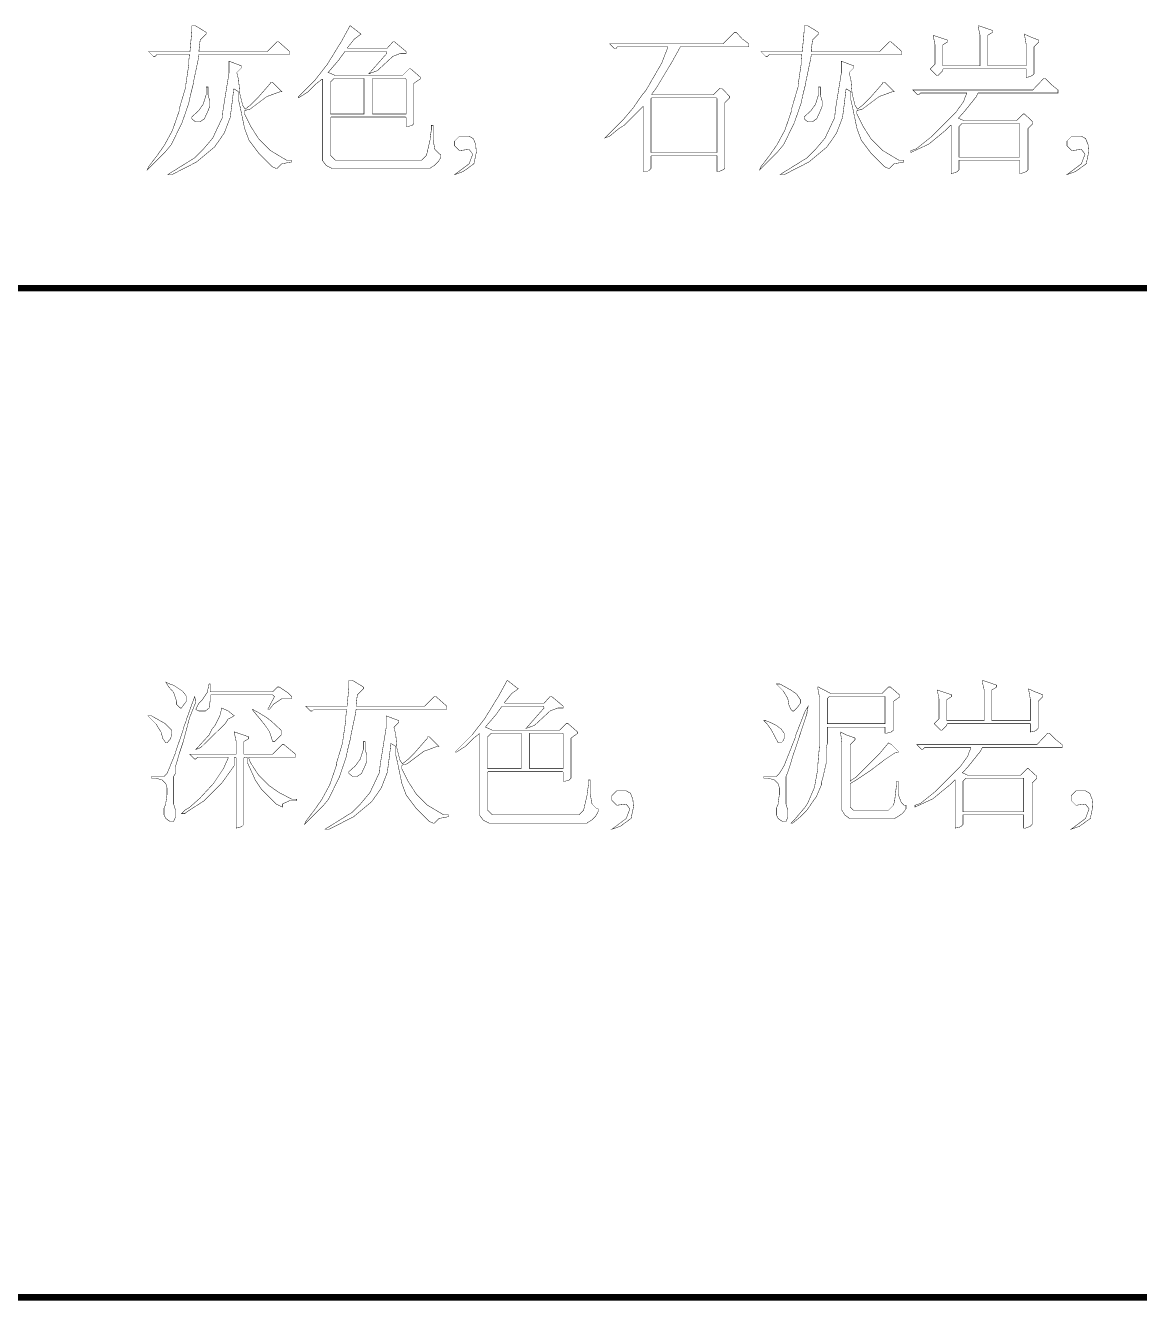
# Model space of a CAD drawing. Extents: x 94 to 452, y -72 to 1042.
# Drawn here: x 222.13 to 247.6, y 258.6 to 287.75 of the extents above; entities that cross this region are included whole.
import ezdxf

# ---------------------------------------------------------------- set-up
doc = ezdxf.new("R2010")
doc.units = 0
doc.header["$MEASUREMENT"] = 0
doc.layers.add('TREE_LAYER', color=7, linetype='Continuous')

msp = doc.modelspace()

# ---------------------------------------------------------------- linework, layer by layer
at = {"layer": 'TREE_LAYER'}
for points, const_width, elevation in [([(226.011207, 287.74748), (225.928854, 287.74748), (225.928854, 287.610225), (225.887677, 287.157284), (224.940619, 287.157284), (225.050423, 287.04748), (225.091599, 287.04748), (225.132775, 287.088656), (225.873952, 287.088656), (225.873952, 287.074931), (225.860226, 286.937676), (225.860226, 286.855323), (225.791599, 286.388656), (225.791599, 286.34748), (225.640619, 285.839637), (225.640619, 285.79846), (225.489638, 285.359245), (225.311207, 285.029833), (225.160226, 284.810225), (224.940619, 284.52199), (224.913168, 284.453362), (225.324932, 284.865127), (225.462187, 285.029833), (225.709246, 285.537676), (225.860226, 285.976892), (225.901403, 286.169049), (225.97003, 286.443558), (225.97003, 286.471009), (226.079834, 286.992578), (226.09356, 287.088656), (228.166109, 287.088656), (228.166109, 287.157284), (227.91905, 287.376892), (227.877874, 287.376892), (227.658266, 287.157284), (226.09356, 287.157284), (226.09356, 287.184735), (226.121011, 287.418068), (226.258266, 287.555323), (226.258266, 287.5965), (226.011207, 287.74748), (226.011207, 287.74748)], 0.01, 56), ([(229.552383, 287.74748), (229.538658, 287.733755), (229.524932, 287.706304), (229.360226, 287.404343), (229.030815, 286.869049), (228.742579, 286.49846), (228.371991, 286.127872), (228.371991, 286.100421), (228.591599, 286.237676), (228.783756, 286.429833), (228.907285, 286.525911), (228.921011, 286.525911), (228.921011, 286.525911), (228.921011, 284.67297), (228.921011, 284.659245), (229.003364, 284.549441), (229.140619, 284.480813), (231.377874, 284.480813), (231.377874, 284.494539), (231.473952, 284.549441), (231.57003, 284.645519), (231.624932, 284.741598), (231.624932, 284.810225), (231.597481, 284.810225), (231.487677, 284.920029), (231.446501, 285.139637), (231.446501, 285.469049), (231.405325, 285.469049), (231.405325, 285.359245), (231.377874, 285.167088), (231.377874, 285.139637), (231.295521, 284.782774), (231.185717, 284.67297), (229.209246, 284.67297), (229.099442, 284.782774), (229.099442, 285.64748), (229.113168, 285.661205), (230.815128, 285.661205), (230.828854, 285.64748), (230.828854, 285.441598), (230.87003, 285.441598), (230.966109, 285.469049), (231.007285, 285.510225), (231.007285, 286.429833), (231.14454, 286.525911), (231.158266, 286.539637), (231.158266, 286.567088), (230.938658, 286.759245), (230.897481, 286.759245), (230.746501, 286.608264), (229.209246, 286.608264), (229.058266, 286.676892), (229.04454, 286.676892), (229.291599, 286.965127), (229.428854, 287.157284), (230.375913, 287.157284), (230.389638, 287.116107), (229.977874, 286.649441), (230.17003, 286.718068), (230.526893, 287.04748), (230.705325, 287.116107), (230.828854, 287.116107), (230.828854, 287.157284), (230.56807, 287.376892), (230.526893, 287.376892), (230.389638, 287.225911), (229.497481, 287.225911), (229.483756, 287.239637), (229.648462, 287.445519), (229.799442, 287.555323), (229.552383, 287.74748), (229.552383, 287.74748)], 0.01, 56), ([(240.011207, 287.74748), (239.928854, 287.74748), (239.928854, 287.610225), (239.887677, 287.157284), (238.940619, 287.157284), (239.050423, 287.04748), (239.091599, 287.04748), (239.132775, 287.088656), (239.873952, 287.088656), (239.873952, 287.074931), (239.860226, 286.937676), (239.860226, 286.855323), (239.791599, 286.388656), (239.791599, 286.34748), (239.640619, 285.839637), (239.640619, 285.79846), (239.489638, 285.359245), (239.311207, 285.029833), (239.160226, 284.810225), (238.940619, 284.52199), (238.913168, 284.453362), (239.324932, 284.865127), (239.462187, 285.029833), (239.709246, 285.537676), (239.860226, 285.976892), (239.901403, 286.169049), (239.97003, 286.443558), (239.97003, 286.471009), (240.079834, 286.992578), (240.09356, 287.088656), (242.166109, 287.088656), (242.166109, 287.157284), (241.91905, 287.376892), (241.877874, 287.376892), (241.658266, 287.157284), (240.09356, 287.157284), (240.09356, 287.184735), (240.121011, 287.418068), (240.258266, 287.555323), (240.258266, 287.5965), (240.011207, 287.74748), (240.011207, 287.74748)], 0.01, 56), ([(243.922972, 287.74748), (243.909246, 287.74748), (243.909246, 287.720029), (243.950423, 287.541598), (243.950423, 286.827872), (243.936697, 286.827872), (243.113168, 286.827872), (243.099442, 286.827872), (243.099442, 287.308264), (243.209246, 287.376892), (243.209246, 287.376892), (243.209246, 287.418068), (242.879834, 287.527872), (242.921011, 287.32199), (242.921011, 286.869049), (242.811207, 286.759245), (242.962187, 286.608264), (242.989638, 286.608264), (243.099442, 286.718068), (243.099442, 286.745519), (243.113168, 286.759245), (245.007285, 286.759245), (245.007285, 286.745519), (245.007285, 286.567088), (245.089638, 286.580813), (245.14454, 286.608264), (245.185717, 286.649441), (245.185717, 287.267088), (245.295521, 287.376892), (245.295521, 287.418068), (245.117089, 287.486696), (244.966109, 287.555323), (245.007285, 287.32199), (245.007285, 286.827872), (245.007285, 286.827872), (244.128854, 286.827872), (244.128854, 286.827872), (244.128854, 287.527872), (244.238658, 287.5965), (244.238658, 287.5965), (244.238658, 287.637676), (243.922972, 287.74748), (243.922972, 287.74748)], 0.01, 56), ([(238.377874, 287.5965), (238.336697, 287.5965), (238.075913, 287.335715), (235.481795, 287.335715), (235.591599, 287.225911), (235.632775, 287.225911), (235.660226, 287.267088), (236.813168, 287.267088), (236.813168, 287.253362), (236.675913, 286.8965), (236.31905, 286.278853), (236.209246, 286.141598), (236.030815, 285.880813), (235.811207, 285.620029), (235.371991, 285.180813), (235.481795, 285.22199), (235.701403, 285.400421), (235.811207, 285.469049), (236.250423, 285.908264), (236.250423, 285.908264), (236.250423, 284.412186), (236.332775, 284.412186), (236.387677, 284.439637), (236.428854, 284.480813), (236.428854, 284.769049), (236.442579, 284.782774), (237.924932, 284.782774), (237.938658, 284.769049), (237.938658, 284.412186), (237.979834, 284.412186), (238.075913, 284.453362), (238.117089, 284.480813), (238.117089, 285.990617), (238.226893, 286.100421), (238.226893, 286.127872), (238.048462, 286.320029), (238.007285, 286.320029), (237.856305, 286.169049), (236.456305, 286.169049), (236.442579, 286.182774), (236.538658, 286.306304), (236.86807, 286.855323), (236.895521, 286.8965), (237.101403, 287.267088), (238.666109, 287.267088), (238.666109, 287.335715), (238.515128, 287.445519), (238.377874, 287.5965), (238.377874, 287.5965)], 0.01, 56), ([(226.779834, 286.937676), (226.779834, 286.937676), (226.779834, 286.663166), (226.642579, 285.812186), (226.628854, 285.64748), (226.409246, 285.180813), (226.189638, 284.920029), (225.997481, 284.727872), (225.379834, 284.343558), (225.475913, 284.343558), (226.038658, 284.631794), (226.450423, 284.974931), (226.67003, 285.290617), (226.807285, 285.64748), (226.848462, 285.963166), (226.889638, 286.306304), (226.999442, 286.237676), (226.999442, 286.045519), (227.040619, 285.867088), (227.136697, 285.400421), (227.232775, 285.139637), (227.260226, 285.09846), (227.466109, 284.823951), (227.76807, 284.52199), (227.864148, 284.480813), (227.877874, 284.480813), (227.987677, 284.590617), (228.207285, 284.631794), (228.207285, 284.67297), (228.097481, 284.67297), (227.726893, 284.892578), (227.466109, 285.153362), (227.287677, 285.427872), (227.136697, 285.729833), (227.136697, 285.79846), (227.150423, 285.812186), (227.260226, 285.839637), (227.64454, 286.127872), (227.946501, 286.237676), (227.987677, 286.237676), (227.76807, 286.457284), (227.726893, 286.457284), (227.726893, 286.429833), (227.438658, 286.100421), (227.273952, 285.935715), (227.150423, 285.839637), (227.095521, 285.92199), (227.026893, 286.1965), (226.999442, 286.512186), (226.958266, 286.676892), (226.958266, 286.676892), (227.06807, 286.786696), (227.06807, 286.827872), (226.779834, 286.937676), (226.779834, 286.937676)], 0.01, 56), ([(240.779834, 286.937676), (240.779834, 286.937676), (240.779834, 286.663166), (240.642579, 285.812186), (240.628854, 285.64748), (240.409246, 285.180813), (240.189638, 284.920029), (239.997481, 284.727872), (239.379834, 284.343558), (239.475913, 284.343558), (240.038658, 284.631794), (240.450423, 284.974931), (240.67003, 285.290617), (240.807285, 285.64748), (240.848462, 285.963166), (240.889638, 286.306304), (240.999442, 286.237676), (240.999442, 286.045519), (241.040619, 285.867088), (241.136697, 285.400421), (241.232775, 285.139637), (241.260226, 285.09846), (241.466109, 284.823951), (241.76807, 284.52199), (241.864148, 284.480813), (241.877874, 284.480813), (241.987677, 284.590617), (242.207285, 284.631794), (242.207285, 284.67297), (242.097481, 284.67297), (241.726893, 284.892578), (241.466109, 285.153362), (241.287677, 285.427872), (241.136697, 285.729833), (241.136697, 285.79846), (241.150423, 285.812186), (241.260226, 285.839637), (241.64454, 286.127872), (241.946501, 286.237676), (241.987677, 286.237676), (241.76807, 286.457284), (241.726893, 286.457284), (241.726893, 286.429833), (241.438658, 286.100421), (241.273952, 285.935715), (241.150423, 285.839637), (241.095521, 285.92199), (241.026893, 286.1965), (240.999442, 286.512186), (240.958266, 286.676892), (240.958266, 286.676892), (241.06807, 286.786696), (241.06807, 286.827872), (240.779834, 286.937676), (240.779834, 286.937676)], 0.01, 56), ([(226.299442, 286.34748), (226.258266, 286.34748), (226.258266, 286.169049), (226.189638, 285.949441), (226.079834, 285.79846), (225.928854, 285.661205), (225.928854, 285.620029), (226.011207, 285.551402), (226.121011, 285.551402), (226.217089, 285.620029), (226.299442, 285.79846), (226.340619, 285.908264), (226.340619, 286.031794), (226.299442, 286.169049), (226.299442, 286.34748), (226.299442, 286.34748)], 0.01, 56), ([(229.16807, 286.525911), (229.181795, 286.539637), (229.86807, 286.539637), (229.86807, 286.525911), (229.86807, 285.729833), (229.86807, 285.729833), (229.113168, 285.729833), (229.099442, 285.729833), (229.099442, 286.457284), (229.16807, 286.525911), (229.16807, 286.525911)], 0.01, 56), ([(230.060226, 286.525911), (230.060226, 286.539637), (230.815128, 286.539637), (230.828854, 286.525911), (230.828854, 285.729833), (230.815128, 285.729833), (230.060226, 285.729833), (230.060226, 285.729833), (230.060226, 286.525911), (230.060226, 286.525911)], 0.01, 56), ([(240.299442, 286.34748), (240.258266, 286.34748), (240.258266, 286.169049), (240.189638, 285.949441), (240.079834, 285.79846), (239.928854, 285.661205), (239.928854, 285.620029), (240.011207, 285.551402), (240.121011, 285.551402), (240.217089, 285.620029), (240.299442, 285.79846), (240.340619, 285.908264), (240.340619, 286.031794), (240.299442, 286.169049), (240.299442, 286.34748), (240.299442, 286.34748)], 0.01, 56), ([(245.446501, 286.539637), (245.405325, 286.539637), (245.158266, 286.278853), (242.413168, 286.278853), (242.522972, 286.169049), (242.550423, 286.169049), (242.591599, 286.210225), (243.648462, 286.210225), (243.648462, 286.1965), (243.59356, 286.07297), (243.579834, 286.018068), (243.401403, 285.771009), (242.838658, 285.208264), (242.495521, 284.933755), (242.371991, 284.892578), (242.371991, 284.851402), (242.728854, 285.016107), (242.783756, 285.043558), (243.16807, 285.359245), (243.277874, 285.469049), (243.291599, 285.469049), (243.291599, 284.371009), (243.373952, 284.384735), (243.428854, 284.412186), (243.47003, 284.453362), (243.47003, 284.659245), (243.47003, 284.67297), (244.856305, 284.67297), (244.856305, 284.659245), (244.856305, 284.371009), (244.897481, 284.371009), (245.007285, 284.412186), (245.048462, 284.453362), (245.048462, 285.400421), (245.158266, 285.510225), (245.158266, 285.551402), (244.966109, 285.729833), (244.938658, 285.729833), (244.787677, 285.578853), (243.579834, 285.578853), (243.456305, 285.633755), (243.59356, 285.784735), (243.86807, 286.127872), (243.909246, 286.210225), (245.734736, 286.210225), (245.734736, 286.278853), (245.597481, 286.388656), (245.446501, 286.539637), (245.446501, 286.539637)], 0.01, 56), ([(236.428854, 286.086696), (236.442579, 286.100421), (237.924932, 286.100421), (237.938658, 286.086696), (237.938658, 284.851402), (237.924932, 284.851402), (236.442579, 284.851402), (236.428854, 284.851402), (236.428854, 286.086696), (236.428854, 286.086696)], 0.01, 56), ([(243.538658, 285.510225), (243.538658, 285.510225), (244.856305, 285.510225), (244.856305, 285.510225), (244.856305, 284.741598), (244.856305, 284.741598), (243.47003, 284.741598), (243.47003, 284.741598), (243.47003, 285.441598), (243.538658, 285.510225), (243.538658, 285.510225)], 0.01, 56), ([(232.27003, 285.22199), (232.050423, 285.22199), (231.940619, 285.112186), (231.940619, 285.002382), (232.050423, 284.892578), (232.27003, 284.920029), (232.352383, 284.810225), (232.27003, 284.590617), (231.940619, 284.343558), (232.132775, 284.412186), (232.379834, 284.590617), (232.434736, 284.851402), (232.421011, 285.029833), (232.366109, 285.167088), (232.27003, 285.22199), (232.27003, 285.22199)], 0.01, 56), ([(246.27003, 285.22199), (246.050423, 285.22199), (245.940619, 285.112186), (245.940619, 285.002382), (246.050423, 284.892578), (246.27003, 284.920029), (246.352383, 284.810225), (246.27003, 284.590617), (245.940619, 284.343558), (246.132775, 284.412186), (246.379834, 284.590617), (246.434736, 284.851402), (246.421011, 285.029833), (246.366109, 285.167088), (246.27003, 285.22199), (246.27003, 285.22199)], 0.01, 56), ([(221.22612, 281.747003), (399.22612, 281.747003)], 0.15, 178), ([(225.335944, 272.738233), (225.335944, 272.738233), (225.404572, 272.62843), (225.514375, 272.5049), (225.583003, 272.299018), (225.583003, 272.23039), (225.665356, 272.148037), (225.692807, 272.148037), (225.802611, 272.299018), (225.802611, 272.408822), (225.802611, 272.422547), (225.720258, 272.532351), (225.514375, 272.669606), (225.459473, 272.683332), (225.335944, 272.738233), (225.335944, 272.738233)], 0.01, 57), ([(226.35163, 272.697057), (226.324179, 272.697057), (226.283003, 272.5049), (226.173199, 272.340194), (226.090846, 272.257841), (226.022219, 272.120586), (226.035944, 272.106861), (226.090846, 272.07941), (226.241826, 272.07941), (226.324179, 272.148037), (226.35163, 272.326469), (226.35163, 272.35392), (226.35163, 272.436273), (226.365356, 272.449998), (227.779081, 272.449998), (227.820258, 272.408822), (227.669277, 272.120586), (227.710454, 272.120586), (227.792807, 272.23039), (227.998689, 272.367645), (228.218297, 272.367645), (228.218297, 272.408822), (228.135944, 272.491175), (227.930062, 272.62843), (227.888885, 272.62843), (227.779081, 272.518626), (226.365356, 272.518626), (226.35163, 272.518626), (226.35163, 272.697057), (226.35163, 272.697057)], 0.01, 57), ([(229.604572, 272.77941), (229.522219, 272.77941), (229.522219, 272.642155), (229.481042, 272.189214), (228.533983, 272.189214), (228.643787, 272.07941), (228.684964, 272.07941), (228.72614, 272.120586), (229.467317, 272.120586), (229.467317, 272.106861), (229.453591, 271.969606), (229.453591, 271.887253), (229.384964, 271.420586), (229.384964, 271.37941), (229.233983, 270.871567), (229.233983, 270.83039), (229.083003, 270.391175), (228.904572, 270.061763), (228.753591, 269.842155), (228.533983, 269.55392), (228.506532, 269.485292), (228.918297, 269.897057), (229.055552, 270.061763), (229.302611, 270.569606), (229.453591, 271.008822), (229.494768, 271.200979), (229.563395, 271.475488), (229.563395, 271.502939), (229.673199, 272.024508), (229.686924, 272.120586), (231.759473, 272.120586), (231.759473, 272.189214), (231.512415, 272.408822), (231.471238, 272.408822), (231.25163, 272.189214), (229.686924, 272.189214), (229.686924, 272.216665), (229.714375, 272.449998), (229.85163, 272.587253), (229.85163, 272.62843), (229.604572, 272.77941), (229.604572, 272.77941)], 0.01, 57), ([(233.145748, 272.77941), (233.132023, 272.765684), (233.118297, 272.738233), (232.953591, 272.436273), (232.624179, 271.900979), (232.335944, 271.53039), (231.965356, 271.159802), (231.965356, 271.132351), (232.184964, 271.269606), (232.377121, 271.461763), (232.50065, 271.557841), (232.514375, 271.557841), (232.514375, 271.557841), (232.514375, 269.7049), (232.514375, 269.691175), (232.596728, 269.581371), (232.733983, 269.512743), (234.971238, 269.512743), (234.971238, 269.526469), (235.067317, 269.581371), (235.163395, 269.677449), (235.218297, 269.773528), (235.218297, 269.842155), (235.190846, 269.842155), (235.081042, 269.951959), (235.039866, 270.171567), (235.039866, 270.500979), (234.998689, 270.500979), (234.998689, 270.391175), (234.971238, 270.199018), (234.971238, 270.171567), (234.888885, 269.814704), (234.779081, 269.7049), (232.802611, 269.7049), (232.692807, 269.814704), (232.692807, 270.67941), (232.706532, 270.693135), (234.408493, 270.693135), (234.422219, 270.67941), (234.422219, 270.473528), (234.463395, 270.473528), (234.559473, 270.500979), (234.60065, 270.542155), (234.60065, 271.461763), (234.737905, 271.557841), (234.75163, 271.571567), (234.75163, 271.599018), (234.532023, 271.791175), (234.490846, 271.791175), (234.339866, 271.640194), (232.802611, 271.640194), (232.65163, 271.708822), (232.637905, 271.708822), (232.884964, 271.997057), (233.022219, 272.189214), (233.969277, 272.189214), (233.983003, 272.148037), (233.571238, 271.681371), (233.763395, 271.749998), (234.120258, 272.07941), (234.298689, 272.148037), (234.422219, 272.148037), (234.422219, 272.189214), (234.161434, 272.408822), (234.120258, 272.408822), (233.983003, 272.257841), (233.090846, 272.257841), (233.077121, 272.271567), (233.241826, 272.477449), (233.392807, 272.587253), (233.145748, 272.77941), (233.145748, 272.77941)], 0.01, 57), ([(239.377121, 272.697057), (239.294768, 272.697057), (239.445748, 272.546077), (239.555552, 272.367645), (239.583003, 272.216665), (239.624179, 272.120586), (239.665356, 272.07941), (239.692807, 272.07941), (239.77516, 272.161763), (239.843787, 272.257841), (239.843787, 272.340194), (239.761434, 272.463724), (239.624179, 272.559802), (239.377121, 272.697057), (239.377121, 272.697057)], 0.01, 57), ([(240.255552, 272.62843), (240.241826, 272.62843), (240.241826, 272.600979), (240.283003, 272.381371), (240.283003, 271.310783), (240.241826, 270.83039), (240.241826, 270.748037), (240.173199, 270.377449), (240.173199, 270.349998), (240.022219, 269.993135), (239.953591, 269.883332), (239.733983, 269.622547), (239.624179, 269.512743), (239.665356, 269.512743), (239.830062, 269.649998), (239.994768, 269.814704), (240.214375, 270.13039), (240.324179, 270.391175), (240.324179, 270.446077), (240.35163, 270.52843), (240.392807, 270.706861), (240.433983, 270.885292), (240.433983, 271.242155), (240.461434, 271.338233), (240.461434, 271.708822), (240.47516, 271.708822), (241.779081, 271.708822), (241.779081, 271.708822), (241.779081, 271.571567), (241.820258, 271.571567), (241.916336, 271.599018), (241.971238, 271.640194), (241.971238, 272.299018), (242.108493, 272.395096), (242.108493, 272.408822), (242.108493, 272.449998), (241.902611, 272.62843), (241.861434, 272.62843), (241.710454, 272.477449), (240.543787, 272.477449), (240.255552, 272.62843), (240.255552, 272.62843)], 0.01, 57), ([(244.016336, 272.77941), (244.002611, 272.77941), (244.002611, 272.751959), (244.043787, 272.573528), (244.043787, 271.859802), (244.030062, 271.859802), (243.206532, 271.859802), (243.192807, 271.859802), (243.192807, 272.340194), (243.302611, 272.408822), (243.302611, 272.408822), (243.302611, 272.449998), (242.973199, 272.559802), (243.014375, 272.35392), (243.014375, 271.900979), (242.904572, 271.791175), (243.055552, 271.640194), (243.083003, 271.640194), (243.192807, 271.749998), (243.192807, 271.777449), (243.206532, 271.791175), (245.10065, 271.791175), (245.10065, 271.777449), (245.10065, 271.599018), (245.183003, 271.612743), (245.237905, 271.640194), (245.279081, 271.681371), (245.279081, 272.299018), (245.388885, 272.408822), (245.388885, 272.449998), (245.210454, 272.518626), (245.059473, 272.587253), (245.10065, 272.35392), (245.10065, 271.859802), (245.10065, 271.859802), (244.222219, 271.859802), (244.222219, 271.859802), (244.222219, 272.559802), (244.332023, 272.62843), (244.332023, 272.62843), (244.332023, 272.669606), (244.016336, 272.77941), (244.016336, 272.77941)], 0.01, 57), ([(225.994768, 272.408822), (225.802611, 271.873528), (225.802611, 271.859802), (225.733983, 271.681371), (225.733983, 271.65392), (225.555552, 271.132351), (225.555552, 271.118626), (225.377121, 270.67941), (225.363395, 270.651959), (225.294768, 270.583332), (225.006532, 270.583332), (225.006532, 270.542155), (225.116336, 270.542155), (225.253591, 270.500979), (225.335944, 270.418626), (225.363395, 270.322547), (225.363395, 270.171567), (225.335944, 269.97941), (225.335944, 269.951959), (225.294768, 269.855881), (225.294768, 269.7049), (225.335944, 269.622547), (225.432023, 269.55392), (225.514375, 269.55392), (225.555552, 269.649998), (225.555552, 269.814704), (225.514375, 269.951959), (225.514375, 270.583332), (225.555552, 270.651959), (225.555552, 270.761763), (225.555552, 270.802939), (225.65163, 271.132351), (225.665356, 271.173528), (225.733983, 271.37941), (225.788885, 271.585292), (225.871238, 271.900979), (225.884964, 271.942155), (226.022219, 272.285292), (226.022219, 272.299018), (225.994768, 272.408822), (225.994768, 272.408822)], 0.01, 57), ([(240.502611, 272.408822), (240.502611, 272.408822), (241.779081, 272.408822), (241.779081, 272.408822), (241.779081, 271.791175), (241.779081, 271.791175), (240.47516, 271.791175), (240.461434, 271.791175), (240.461434, 272.367645), (240.502611, 272.408822), (240.502611, 272.408822)], 0.01, 57), ([(226.612415, 272.148037), (226.612415, 272.134312), (226.571238, 271.969606), (226.461434, 271.749998), (226.392807, 271.667645), (226.324179, 271.53039), (226.022219, 271.200979), (226.132023, 271.242155), (226.694768, 271.791175), (226.763395, 271.900979), (226.777121, 271.900979), (226.90065, 271.969606), (226.763395, 272.07941), (226.612415, 272.148037), (226.612415, 272.148037)], 0.01, 57), ([(227.312415, 272.120586), (227.312415, 272.120586), (227.32614, 272.093135), (227.532023, 271.846077), (227.628101, 271.722547), (227.710454, 271.599018), (227.779081, 271.37941), (227.820258, 271.37941), (227.971238, 271.53039), (227.971238, 271.640194), (227.765356, 271.832351), (227.641826, 271.92843), (227.463395, 272.038233), (227.312415, 272.120586), (227.312415, 272.120586)], 0.01, 57), ([(240.022219, 272.189214), (239.953591, 272.07941), (239.733983, 271.516665), (239.733983, 271.489214), (239.473199, 270.83039), (239.363395, 270.651959), (239.294768, 270.583332), (239.006532, 270.583332), (239.006532, 270.542155), (239.116336, 270.542155), (239.253591, 270.500979), (239.335944, 270.418626), (239.363395, 270.322547), (239.363395, 270.171567), (239.335944, 269.97941), (239.335944, 269.951959), (239.294768, 269.855881), (239.294768, 269.7049), (239.335944, 269.622547), (239.432023, 269.55392), (239.514375, 269.55392), (239.555552, 269.649998), (239.555552, 269.814704), (239.514375, 269.951959), (239.514375, 270.583332), (239.555552, 270.67941), (239.596728, 270.802939), (239.692807, 271.118626), (239.720258, 271.187253), (239.994768, 272.024508), (239.994768, 272.051959), (240.022219, 272.189214), (240.022219, 272.189214)], 0.01, 57), ([(225.006532, 271.969606), (224.924179, 271.969606), (225.116336, 271.777449), (225.22614, 271.599018), (225.267317, 271.448037), (225.335944, 271.351959), (225.363395, 271.351959), (225.445748, 271.448037), (225.473199, 271.557841), (225.473199, 271.640194), (225.322219, 271.791175), (225.006532, 271.969606), (225.006532, 271.969606)], 0.01, 57), ([(230.373199, 271.969606), (230.373199, 271.969606), (230.373199, 271.695096), (230.235944, 270.844116), (230.222219, 270.67941), (230.002611, 270.212743), (229.783003, 269.951959), (229.590846, 269.759802), (228.973199, 269.375488), (229.069277, 269.375488), (229.632023, 269.663724), (230.043787, 270.006861), (230.263395, 270.322547), (230.40065, 270.67941), (230.441826, 270.995096), (230.483003, 271.338233), (230.592807, 271.269606), (230.592807, 271.077449), (230.633983, 270.899018), (230.730062, 270.432351), (230.82614, 270.171567), (230.853591, 270.13039), (231.059473, 269.855881), (231.361434, 269.55392), (231.457513, 269.512743), (231.471238, 269.512743), (231.581042, 269.622547), (231.80065, 269.663724), (231.80065, 269.7049), (231.690846, 269.7049), (231.320258, 269.924508), (231.059473, 270.185292), (230.881042, 270.459802), (230.730062, 270.761763), (230.730062, 270.83039), (230.743787, 270.844116), (230.853591, 270.871567), (231.237905, 271.159802), (231.539866, 271.269606), (231.581042, 271.269606), (231.361434, 271.489214), (231.320258, 271.489214), (231.320258, 271.461763), (231.032023, 271.132351), (230.867317, 270.967645), (230.743787, 270.871567), (230.688885, 270.95392), (230.620258, 271.22843), (230.592807, 271.544116), (230.55163, 271.708822), (230.55163, 271.708822), (230.661434, 271.818626), (230.661434, 271.859802), (230.373199, 271.969606), (230.373199, 271.969606)], 0.01, 57), ([(239.047709, 271.859802), (239.006532, 271.859802), (239.088885, 271.777449), (239.184964, 271.640194), (239.335944, 271.351959), (239.404572, 271.351959), (239.445748, 271.393135), (239.473199, 271.448037), (239.473199, 271.571567), (239.404572, 271.667645), (239.294768, 271.749998), (239.157513, 271.818626), (239.047709, 271.859802), (239.047709, 271.859802)], 0.01, 57), ([(226.914375, 271.599018), (226.90065, 271.599018), (226.90065, 271.585292), (226.941826, 271.393135), (226.941826, 271.091175), (226.941826, 271.091175), (225.884964, 271.091175), (225.994768, 270.981371), (226.022219, 270.981371), (226.063395, 271.022547), (226.74967, 271.022547), (226.763395, 271.008822), (226.653591, 270.761763), (226.433983, 270.432351), (226.118297, 270.089214), (225.871238, 269.869606), (225.77516, 269.814704), (225.692807, 269.732351), (225.77516, 269.732351), (225.77516, 269.746077), (226.20065, 270.020586), (226.62614, 270.446077), (226.90065, 270.83039), (226.90065, 271.008822), (226.914375, 271.022547), (226.941826, 271.008822), (226.941826, 269.402939), (227.024179, 269.416665), (227.079081, 269.444116), (227.120258, 269.485292), (227.120258, 271.008822), (227.133983, 271.022547), (227.188885, 271.022547), (227.202611, 271.008822), (227.202611, 270.899018), (227.381042, 270.500979), (227.518297, 270.295096), (227.861434, 269.951959), (227.998689, 269.883332), (227.998689, 269.951959), (228.02614, 269.965684), (228.177121, 270.034312), (228.328101, 270.034312), (228.328101, 270.061763), (228.218297, 270.061763), (227.930062, 270.212743), (227.710454, 270.363724), (227.44967, 270.624508), (227.271238, 270.899018), (227.230062, 271.008822), (227.243787, 271.022547), (228.30065, 271.022547), (228.30065, 271.091175), (228.039866, 271.310783), (227.998689, 271.310783), (227.779081, 271.091175), (227.133983, 271.091175), (227.120258, 271.091175), (227.120258, 271.37941), (227.230062, 271.448037), (227.230062, 271.461763), (227.230062, 271.489214), (226.914375, 271.599018), (226.914375, 271.599018)], 0.01, 57), ([(232.761434, 271.557841), (232.77516, 271.571567), (233.461434, 271.571567), (233.461434, 271.557841), (233.461434, 270.761763), (233.461434, 270.761763), (232.706532, 270.761763), (232.692807, 270.761763), (232.692807, 271.489214), (232.761434, 271.557841), (232.761434, 271.557841)], 0.01, 57), ([(233.653591, 271.557841), (233.653591, 271.571567), (234.408493, 271.571567), (234.422219, 271.557841), (234.422219, 270.761763), (234.408493, 270.761763), (233.653591, 270.761763), (233.653591, 270.761763), (233.653591, 271.557841), (233.653591, 271.557841)], 0.01, 57), ([(240.763395, 271.599018), (240.763395, 271.599018), (240.763395, 271.585292), (240.790846, 271.365684), (240.790846, 269.814704), (240.859473, 269.7049), (240.969277, 269.622547), (241.998689, 269.622547), (242.067317, 269.663724), (242.177121, 269.732351), (242.259473, 269.842155), (242.259473, 269.924508), (242.218297, 269.924508), (242.14967, 269.993135), (242.081042, 270.171567), (242.081042, 270.473528), (242.039866, 270.473528), (242.039866, 270.377449), (241.998689, 270.020586), (241.971238, 269.924508), (241.861434, 269.814704), (241.05163, 269.814704), (240.983003, 269.883332), (240.983003, 270.418626), (241.120258, 270.500979), (241.44967, 270.720586), (241.792807, 270.981371), (241.998689, 271.118626), (242.081042, 271.132351), (242.081042, 271.159802), (241.930062, 271.310783), (241.861434, 271.351959), (241.641826, 271.091175), (241.120258, 270.569606), (241.010454, 270.500979), (240.983003, 270.473528), (240.983003, 270.487253), (240.983003, 271.310783), (241.092807, 271.420586), (241.092807, 271.461763), (240.90065, 271.53039), (240.763395, 271.599018), (240.763395, 271.599018)], 0.01, 57), ([(245.539866, 271.571567), (245.498689, 271.571567), (245.25163, 271.310783), (242.506532, 271.310783), (242.616336, 271.200979), (242.643787, 271.200979), (242.684964, 271.242155), (243.741826, 271.242155), (243.741826, 271.22843), (243.686924, 271.1049), (243.673199, 271.049998), (243.494768, 270.802939), (242.932023, 270.240194), (242.588885, 269.965684), (242.465356, 269.924508), (242.465356, 269.883332), (242.822219, 270.048037), (242.877121, 270.075488), (243.261434, 270.391175), (243.371238, 270.500979), (243.384964, 270.500979), (243.384964, 269.402939), (243.467317, 269.416665), (243.522219, 269.444116), (243.563395, 269.485292), (243.563395, 269.691175), (243.563395, 269.7049), (244.94967, 269.7049), (244.94967, 269.691175), (244.94967, 269.402939), (244.990846, 269.402939), (245.10065, 269.444116), (245.141826, 269.485292), (245.141826, 270.432351), (245.25163, 270.542155), (245.25163, 270.583332), (245.059473, 270.761763), (245.032023, 270.761763), (244.881042, 270.610783), (243.673199, 270.610783), (243.54967, 270.665684), (243.686924, 270.816665), (243.961434, 271.159802), (244.002611, 271.242155), (245.828101, 271.242155), (245.828101, 271.310783), (245.690846, 271.420586), (245.539866, 271.571567), (245.539866, 271.571567)], 0.01, 57), ([(229.892807, 271.37941), (229.85163, 271.37941), (229.85163, 271.200979), (229.783003, 270.981371), (229.673199, 270.83039), (229.522219, 270.693135), (229.522219, 270.651959), (229.604572, 270.583332), (229.714375, 270.583332), (229.810454, 270.651959), (229.892807, 270.83039), (229.933983, 270.940194), (229.933983, 271.063724), (229.892807, 271.200979), (229.892807, 271.37941), (229.892807, 271.37941)], 0.01, 57), ([(243.632023, 270.542155), (243.632023, 270.542155), (244.94967, 270.542155), (244.94967, 270.542155), (244.94967, 269.773528), (244.94967, 269.773528), (243.563395, 269.773528), (243.563395, 269.773528), (243.563395, 270.473528), (243.632023, 270.542155), (243.632023, 270.542155)], 0.01, 57), ([(235.863395, 270.25392), (235.643787, 270.25392), (235.533983, 270.144116), (235.533983, 270.034312), (235.643787, 269.924508), (235.863395, 269.951959), (235.945748, 269.842155), (235.863395, 269.622547), (235.533983, 269.375488), (235.72614, 269.444116), (235.973199, 269.622547), (236.028101, 269.883332), (236.014375, 270.061763), (235.959473, 270.199018), (235.863395, 270.25392), (235.863395, 270.25392)], 0.01, 57), ([(246.363395, 270.25392), (246.143787, 270.25392), (246.033983, 270.144116), (246.033983, 270.034312), (246.143787, 269.924508), (246.363395, 269.951959), (246.445748, 269.842155), (246.363395, 269.622547), (246.033983, 269.375488), (246.22614, 269.444116), (246.473199, 269.622547), (246.528101, 269.883332), (246.514375, 270.061763), (246.459473, 270.199018), (246.363395, 270.25392), (246.363395, 270.25392)], 0.01, 57), ([(221.22612, 258.676682), (399.22612, 258.676682)], 0.15, 178)]:
    msp.add_lwpolyline(points, dxfattribs=dict(at, const_width=const_width, elevation=elevation))

doc.saveas('drawing.dxf')
